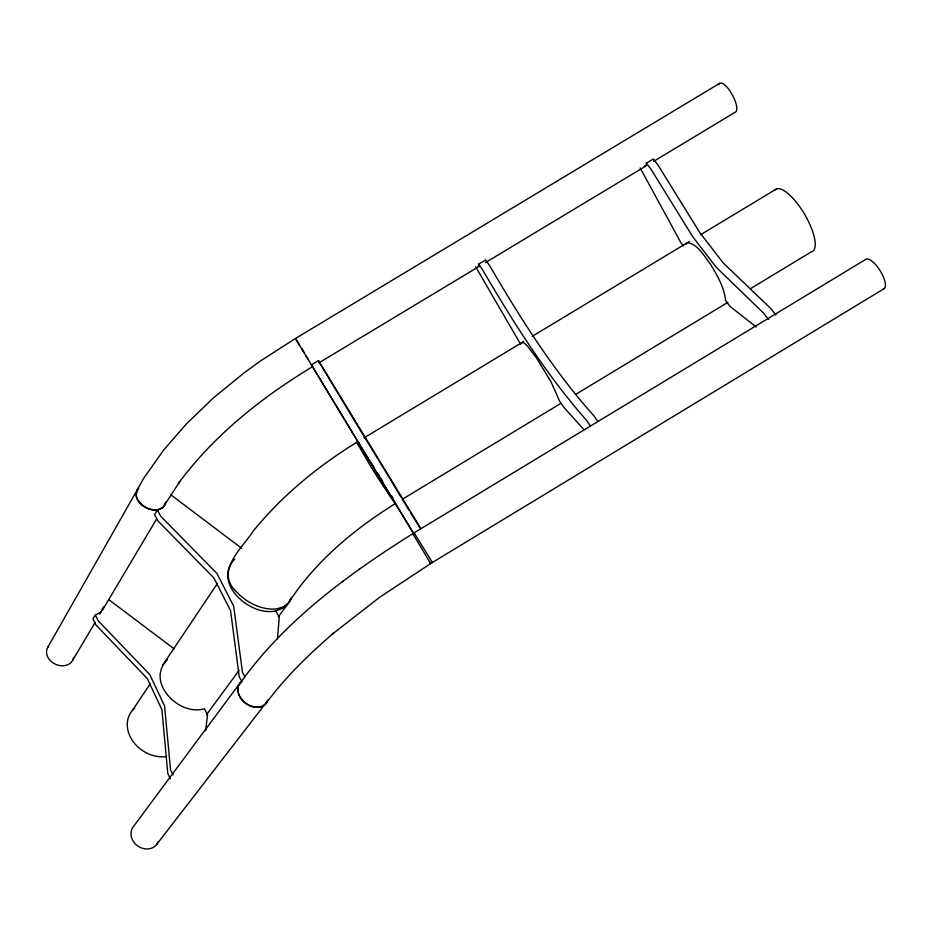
<?xml version="1.0" encoding="UTF-8"?>
<svg xmlns="http://www.w3.org/2000/svg" width="932" height="932" viewBox="0 0 932 932"><rect width="100%" height="100%" fill="white"/><g stroke="black" fill="none" stroke-linecap="round" stroke-linejoin="round"><path stroke-width="1.4" d="M775.96 315.074L770.974 308.725L723.244 262.964L699.757 232.546L657.771 164.696L653.32 159.023L646.342 163.216L646.249 165.162L644.315 166.269M277.456 638.874L279.25 617.299L275.755 610.891C250.242 616.961 211.762 582.651 234.794 559.083M205.657 730.63L207.533 714.879L204.446 708.763C178.734 716.638 145.229 681.676 167.306 659.798M303.995 352.506L295.269 338.596L260.937 360.661L244.44 372.602L213.638 397.719L186.458 423.815L163.578 450.133L143.843 478.116L136.748 490.512L136.293 496.36A15.786 10.765 28.8 0 0 148.083 508.383A15.786 10.765 28.8 0 0 163.216 507.148L179.864 481.366L178.385 483.428C213.952 435.361 261.566 397.416 312.488 366.719L311.428 364.831L318.464 360.591L420.833 528.537M241.609 681.245L239.221 676.679L230.588 610.67L213.906 577.991L157.834 520.813L154.619 514.65L157.403 509.944L163.228 507.299L165.733 502.115M103.534 606.918L99.782 614.118M138.74 488.065L136.107 493.214L136.293 496.36A15.786 11.137 28.5 0 0 157.403 509.944L160.642 516.107L216.923 573.448L233.687 606.184L242.46 672.287L244.86 676.865M266.319 703.043C285.635 676.888 309.109 654.136 333.691 632.991L332.27 634.203L379.72 597.214L432.366 562.485L414.134 532.824C348.382 574.112 283.281 621.399 238.347 685.707A16.625 12.431 36.7 0 0 247.19 704.068A16.625 12.431 36.7 0 0 266.319 703.043L267.81 700.142M156.599 844.555L267.985 700.305M374.093 467.549A36.523 1.153 57.6 0 0 359.519 445.706L356.688 442.316C318.068 466.175 282.361 495.335 253.609 530.611C241.889 548.808 213.463 571.852 237.753 593.02A35.323 22.38 32 0 0 277.154 608.736L283.608 606.72L288.396 603.051L291.215 598.029M47.497 647.798L136.946 490.383M241.947 681.234L238.557 685.614A16.625 12.838 36.9 0 0 246.922 704.289A16.625 12.838 36.9 0 0 266.377 703.252M100.982 612.103L95.367 614.945L92.979 618.976L95.833 624.871L147.209 678.461L161.923 709.671L167.783 773.49L170.311 778.686M72.731 660.182L95.041 622.623M102.485 610.111L156.774 518.728M521.687 343.442L522.433 342.265L524.448 343.221L527.605 346.296L536.459 357.865L551.173 382.108L559.48 400.958L563.709 407.121L583.968 429.71M288.396 603.051C315.121 561.53 354.02 529.26 395.622 503.408A35.859 1.142 57.6 0 1 395.086 503.105L393.222 500.717A36.499 1.153 57.6 0 1 371.018 466.897L356.688 442.316M132.717 709.998L150.436 683.506M162.529 665.448L217.319 583.572M206.496 714.751L239 670.469M278.342 616.856L287.755 604.041A35.136 25.35 34.3 0 0 291.064 598.286M163.228 507.299L164.964 504.958M136.748 490.512L138.437 488.24M240.235 682.702L133.556 826.404A14.667 12.699 36.4 0 0 138.623 846.559A14.667 12.699 36.4 0 0 158.242 841.678M685.672 244.464L687.478 242.646C698.208 244.335 703.881 255.985 710.149 263.721C717.058 275.033 724.222 287.056 725.539 300.523L730.117 306.453L756.167 326.946M287.755 604.041L282.547 608.34L275.755 610.891M342.161 581.859L343.151 581.137M359.414 569.033L360.125 568.52M395.285 503.525L312.593 366.847M884.48 288.454L430.631 563.534L412.806 533.628L865.071 259.783A17.393 6.291 58.1 0 1 880.379 271.084A17.393 6.291 58.1 0 1 883 289.176M364.074 437.854L523.574 341.578M532.288 336.312L689.296 241.551M700.514 234.782L776.531 188.905M402.752 499.004L560.924 403.335M575.871 394.294L727.81 302.387M750.237 288.827L811.259 251.908A36.103 12.046 59.5 0 0 804.526 214.174A36.103 12.046 59.5 0 0 774.795 190.105M299.685 345.399L295.63 338.374L719.679 83.332M478.046 266.366L479.036 265.83L478.664 264.152L485.665 259.935L489.778 265.853C520.545 318.523 553.177 370.249 593.952 415.893L597.773 421.404M318.756 362.944L479.234 266.331M485.456 262.591L645.934 165.978M653.402 161.481L735.511 112.05A16.403 5.452 61.5 0 0 731.212 92.92A16.403 5.452 61.5 0 0 718.77 84.602M108.683 599.567L174.156 648.87M170.894 494.857L241.563 548.214M646.342 163.216L650.792 168.89L692.767 236.763L716.172 267.239L763.611 313.175L768.585 319.536M683.459 245.978L680.826 242.565L640.168 167.958M478.664 264.152L482.753 270.07C513.555 322.717 546.129 374.454 586.554 420.367L590.364 425.889M520.604 344.269L475.774 266.913M319.21 361.989L319.536 362.478L318.464 360.591M364.773 437.434L389.669 478.151M430.631 563.534L429.873 562.287M412.806 533.628L413.412 534.607M409.23 510.561L402.135 499.039M410.721 512.984L420.472 528.712M381.141 478.664L382.668 481.145M380.442 479.106L393.502 500.612M365.053 438.168L319.49 362.688M364.365 452.323L357.841 441.617L359.694 444.739M376.575 472.431L413.377 533.046M413.284 533.069L393.863 501.125M311.428 364.831L378.404 475.483M301.712 348.848L308.306 359.647M306.185 356.234L311.381 364.855M390.357 479.316L400.842 496.907M302.026 348.964L303.459 351.387M414.134 532.824L414.693 533.826M95.367 614.945L98.233 620.84L149.784 674.582L164.568 705.85L170.533 769.762L173.072 774.97M391.708 496.034A35.859 1.142 57.6 0 1 392.838 497.979M378.345 474.225A36.523 1.153 57.6 0 1 379.755 476.462M73.581 657.386A14.05 11.172 24.9 0 1 55.582 664.283A14.05 11.172 24.9 0 1 48.592 646.167M166.537 756.574A31.245 25.455 32.8 0 1 132.286 740.323A31.245 25.455 32.8 0 1 134.627 708.122"/></g></svg>
